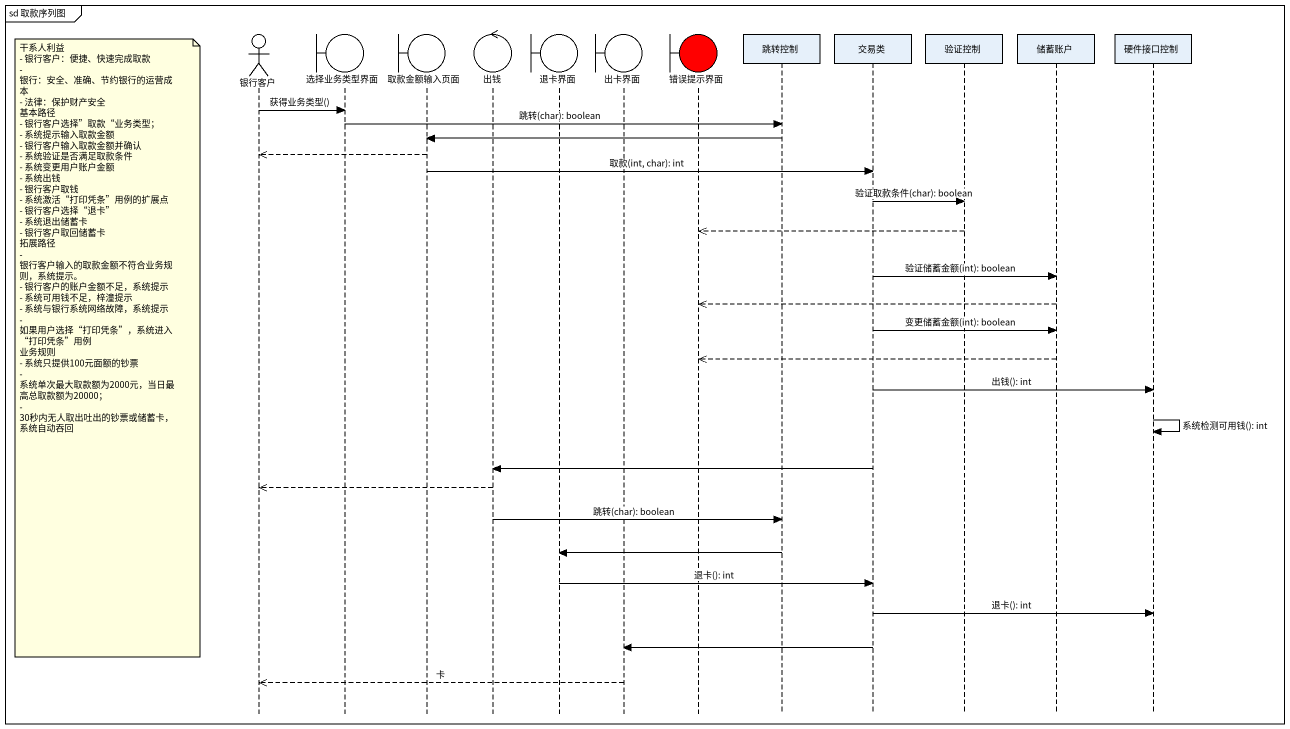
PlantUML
@startuml
mainframe sd 取款序列图
hide footbox
actor 银行客户
boundary 选择业务类型界面
boundary 取款金额输入页面
control 出钱
boundary 退卡界面
boundary 出卡界面
boundary 错误提示界面 #FF0000
participant 跳转控制
participant 交易类
participant 验证控制
participant 储蓄账户
participant 硬件接口控制

银行客户 -> 选择业务类型界面 : 获得业务类型()
选择业务类型界面 -> 跳转控制 : 跳转(char): boolean
跳转控制 -> 取款金额输入页面
取款金额输入页面 -->> 银行客户
取款金额输入页面 -> 交易类 : 取款(int, char): int
交易类 -> 验证控制 : 验证取款条件(char): boolean
验证控制 -->> 错误提示界面
交易类 -> 储蓄账户 : 验证储蓄金额(int): boolean
储蓄账户 -->> 错误提示界面
交易类 -> 储蓄账户 : 变更储蓄金额(int): boolean
note left of 银行客户
  干系人利益
  - 银行客户：便捷、快速完成取款
  - 银行：安全、准确、节约银行的运营成本
  - 法律：保护财产安全
  基本路径
  - 银行客户选择”取款“业务类型；
  - 系统提示输入取款金额
  - 银行客户输入取款金额并确认
  - 系统验证是否满足取款条件
  - 系统变更用户账户金额
  - 系统出钱
  - 银行客户取钱
  - 系统激活“打印凭条”用例的扩展点
  - 银行客户选择“退卡”
  - 系统退出储蓄卡
  - 银行客户取回储蓄卡
  拓展路径
  - 银行客户输入的取款金额不符合业务规则，系统提示。
  - 银行客户的账户金额不足，系统提示
  - 系统可用钱不足，梓潼提示
  - 系统与银行系统网络故障，系统提示
  - 如果用户选择“打印凭条”，系统进入“打印凭条”用例
  业务规则
  - 系统只提供100元面额的钞票
  - 系统单次最大取款额为2000元，当日最高总取款额为20000；
  - 30秒内无人取出吐出的钞票或储蓄卡，系统自动吞回
end note
储蓄账户 -->> 错误提示界面
交易类 -> 硬件接口控制 : 出钱(): int
硬件接口控制 -> 硬件接口控制 : 系统检测可用钱(): int
交易类 -> 出钱
出钱 -->> 银行客户
出钱 -> 跳转控制 : 跳转(char): boolean
跳转控制 -> 退卡界面
退卡界面 -> 交易类 : 退卡(): int
交易类 -> 硬件接口控制 : 退卡(): int
交易类 -> 出卡界面
出卡界面 -->> 银行客户 : 卡
@enduml
